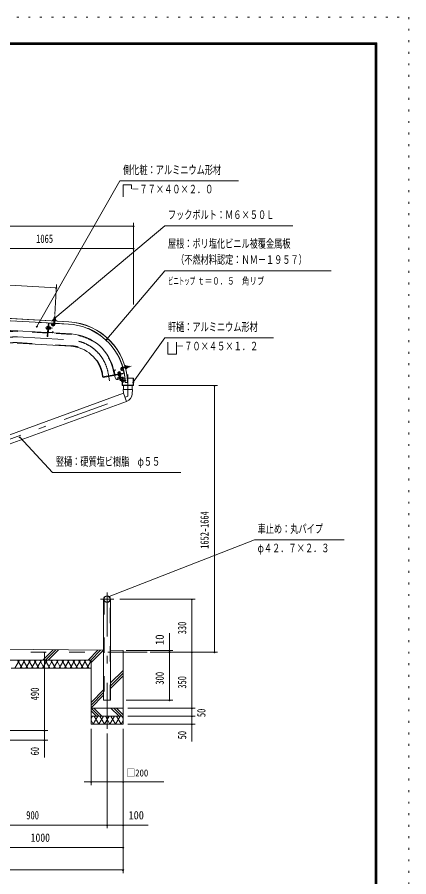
# Model space of a CAD drawing. Units: millimetres, scale not verified. Extents: x -23548 to 23548, y -10500 to 10500.
# Drawn here: x 17433 to 23548, y -2912 to 10500 of the extents above; entities that cross this region are included whole.
import ezdxf
from ezdxf.enums import TextEntityAlignment as Align

# ---------------------------------------------------------------- set-up
doc = ezdxf.new("R2010")
doc.units = ezdxf.units.MM
doc.header["$LTSCALE"] = 60
for name, pattern in [('USER2', [10, 4, -6]), ('USER3', [24, 12, -5, 2, -5]), ('USER4', [3, 0.5, -2.5])]:
    doc.linetypes.add(name, pattern=pattern)
for name, color, linetype, lineweight in [('0-6_2-0BOLD', 7, 'Continuous', 18), ('0-7_2-1HIDDEN', 3, 'USER2', 18), ('0-8_2-2CENTER', 3, 'USER3', 18), ('0-9_2-4THIN', 4, 'Continuous', 18), ('0-A_2-5DIM', 3, 'Continuous', 18), ('0-B_2-6HATCH', 2, 'Continuous', 18), ('0-C_F-F', 5, 'Continuous', 18), ('0-D_F-E_J_ADD', 5, 'USER4', 18)]:
    doc.layers.add(name, color=color, linetype=linetype, lineweight=lineweight)
doc.styles.add('ＭＳ ゴシック', font='')
doc.styles.get('ＭＳ ゴシック').set_extended_font_data('MS Gothic')

msp = doc.modelspace()

# ---------------------------------------------------------------- linework, layer by layer
at = {"layer": '0-6_2-0BOLD'}
for p, q in [((18238.04, 5746.35), (14288.32, 5974.09)), ((16023.04, 5837.75), (18002.88, 5723.6)), ((18007.29, 5794.52), (18006.55, 5781.74)), ((18022.76, 5780.8), (18023.5, 5793.59)), ((17907.33, 5578.85), (15918.63, 5693.53)), ((17895.06, 5644.17), (17907.05, 5643.47)), ((17908.13, 5662.21), (17896.14, 5662.9)), ((17927.48, 5719.93), (17919.77, 5586.15)), ((17928.78, 5672.9), (17924.79, 5673.13)), ((17927.27, 5646.7), (17932.55, 5651.4)), ((17932.84, 5656.39), (17927.56, 5651.69)), ((17933.67, 5670.87), (17928.68, 5671.15)), ((17990.61, 5720.29), (17931.71, 5723.7)), ((17932.01, 5642.03), (17946.49, 5641.2)), ((17947.57, 5659.93), (17933.09, 5660.77)), ((17976.74, 5710.03), (17993.03, 5699.33)), ((17993.39, 5699.1), (17994.37, 5716.08)), ((18001.73, 5703.71), (18004.97, 5759.79)), ((18020.42, 5734.65), (18003.58, 5735.62)), ((18021.81, 5758.81), (18018.58, 5702.73)), ((18019.73, 5722.62), (18235.96, 5710.16)), ((18042.01, 5767.01), (18041.54, 5758.93)), ((18279.14, 5557.42), (17915.31, 5578.4)), ((17923.53, 5581.93), (17982.43, 5578.53)), ((17945.95, 5631.83), (17931.47, 5632.67)), ((17432.95, 5415.14), (18268.16, 5366.98)), ((18947.09, 4963.34), (18954.81, 4919.59)), ((18958.33, 4928.42), (18948.09, 4986.53)), ((19012.73, 4964.67), (19032.43, 4968.15)), ((19066.42, 4985.36), (19053.89, 5000.3)), ((19083.3, 5014.43), (19066.56, 5011.48)), ((19117.13, 5045.72), (19067.22, 5036.92)), ((19070.15, 5020.3), (19121.71, 5029.39)), ((19087.92, 5011.19), (19098.18, 4953.08)), ((19098.7, 5042.47), (19101.63, 5025.86)), ((19138.85, 5049.23), (19151.46, 5051.45)), ((19154.28, 5035.46), (19141.67, 5033.23)), ((19181.76, 5039.98), (19178.83, 5056.6)), ((18759.25, 4930.2), (18766.94, 4886.55)), ((18766.94, 4886.56), (19095.63, 4944.51)), ((19094.93, 4948.45), (18962.96, 4925.18)), ((19001.62, 4863.16), (19073.59, 4875.85)), ((19074.21, 4854.53), (19002.54, 4848.08)), ((19014.52, 4958.14), (19017.03, 4943.86)), ((19023.46, 4907.41), (19021.38, 4919.23)), ((19022.22, 4939.69), (19026.27, 4945.49)), ((19022.25, 4885.07), (19023.98, 4875.23)), ((19025.29, 4867.33), (19026.59, 4859.95)), ((19046.75, 4891.93), (19025.38, 4888.16)), ((19028.66, 4888.74), (19025.62, 4906.02)), ((19031.2, 4946.35), (19027.14, 4940.56)), ((19031.13, 4876.49), (19029.4, 4886.33)), ((19030.6, 4858.11), (19051.96, 4861.88)), ((19032.44, 4868.59), (19033.74, 4861.21)), ((19035.51, 4947.11), (19033, 4961.4)), ((19039.86, 4922.49), (19041.94, 4910.67)), ((19040.39, 4908.63), (19043.44, 4891.35)), ((19043.65, 4888.85), (19045.38, 4879)), ((19047.99, 4863.72), (19046.69, 4871.1)), ((19052.46, 4880.24), (19050.73, 4890.1)), ((19051.54, 4924.55), (19050.85, 4928.49)), ((19053.77, 4872.35), (19055.07, 4864.97)), ((19061.47, 4837.14), (19070.21, 4837.14)), ((19080.27, 4933.68), (19078.88, 4941.56)), ((19114.84, 4867.43), (19087.46, 4867.43)), ((19087.46, 4837.43), (19105.21, 4837.43)), ((19105.21, 4822.43), (19105.21, 4837.42)), ((19070.21, 4822.71), (19061.47, 4822.71)), ((19092.96, 4754.93), (19092.96, 4688.49)), ((19156.67, 4799.21), (19119.16, 4799.21)), ((19230.46, 4688.49), (19230.46, 4754.93)), ((19092.96, 4633.49), (19139.99, 4504.28)), ((19139.66, 4504.16), (16932.15, 3700.69)), ((18783.34, -155.07), (18783.34, 1419.93)), ((18783.34, 622.96), (16682.09, 643.98)), ((19086.71, 619.93), (18890.09, 621.89)), ((19086.7, 594.93), (19461.7, 594.93)), ((17336.71, 344.93), (18586.71, 344.93)), ((18586.71, -280.07), (19086.71, -280.07)), ((19086.71, -405.07), (18586.71, -405.07))]:
    msp.add_line(p, q, dxfattribs=at)
for points in [[(14288.19, 5971.72), (14288.39, 5975.33), (18238.12, 5747.59)], [(17985.38, 5762.17), (17985.85, 5770.25), (18042.01, 5767.01), (18031.79, 5780.28), (17997.53, 5782.26), (17985.85, 5770.25)], [(17998.45, 5782.2), (17999.18, 5794.99), (18001.43, 5796.11), (18029.51, 5794.49), (18031.61, 5793.12), (18030.87, 5780.34)], [(18023.89, 5794.82), (18025.11, 5815.88), (18008.26, 5816.85), (18007.04, 5795.79)], [(18008.26, 5816.85), (18011.23, 5819.49), (18022.46, 5818.85), (18025.11, 5815.88)], [(17906.51, 5634.1), (17894.52, 5634.8), (17892.96, 5637.91), (17894.77, 5669.36), (17896.68, 5672.27), (17908.67, 5671.57)], [(17922.51, 5703.19), (17914.52, 5703.65), (17903.73, 5516.46), (17911.72, 5516), (17923.49, 5720.16)], [(17912.81, 5673.82), (17908.81, 5674.06), (17906.36, 5631.62), (17910.36, 5631.39)], [(17928.78, 5672.9), (17926.33, 5630.47), (17922.34, 5630.7)], [(17926.43, 5632.22), (17931.43, 5631.94), (17933.67, 5670.87)], [(17945.95, 5631.83), (17947.87, 5634.74), (17949.68, 5666.19), (17948.12, 5669.3), (17933.63, 5670.13)], [(17948.2, 5640.48), (17953.19, 5640.19), (17954.34, 5660.16), (17949.35, 5660.45)], [(17954.34, 5660.16), (17957.86, 5656.2), (17957.14, 5643.72), (17953.19, 5640.19)], [(17976.74, 5710.03), (17967.47, 5695.92), (17983.76, 5685.22)], [(17998.36, 5715.85), (17997.39, 5698.88), (17993.39, 5699.11)], [(17986.66, 5582.29), (17987.64, 5599.27), (17991.63, 5599.04), (17990.65, 5582.06)], [(18951.33, 4991.16), (18968.07, 4994.11), (18967.37, 4998.05), (18950.63, 4995.1)], [(19007.8, 4942.23), (19005.27, 4956.51), (19007.94, 4958.75), (19038.96, 4964.22), (19042.23, 4963.03), (19044.75, 4948.74)], [(19033.3, 4963.22), (19032.43, 4968.15), (19028.09, 4971.19), (19015.78, 4969.02), (19012.73, 4964.67), (19013.61, 4959.75)], [(19066.56, 5011.48), (19065.86, 5015.42), (19082.6, 5018.37)], [(19066.42, 4985.36), (19079.35, 4996.21), (19066.82, 5011.14)], [(19127.93, 5010.5), (19132.68, 5011.33), (19122.91, 5066.73), (19112.64, 5064.92)], [(19122.91, 5066.73), (19137.28, 5058.13), (19143.24, 5024.33), (19132.68, 5011.33)], [(19143.08, 5025.24), (19155.69, 5027.46), (19156.55, 5029.82), (19151.66, 5057.52), (19150.05, 5059.45), (19137.44, 5057.22)], [(19152.65, 5051.98), (19178.83, 5056.6), (19182.09, 5054.32), (19184.04, 5043.23), (19181.76, 5039.98), (19155.57, 5035.36)], [(19080.27, 4933.68), (18774.49, 4879.76), (18773.1, 4887.64)], [(19072.21, 4883.73), (19000.23, 4871.04), (19001.62, 4863.16)], [(19006.91, 4932.93), (19006.22, 4936.87), (19048.07, 4944.25), (19048.76, 4940.31)], [(19046.35, 4943.95), (19045.48, 4948.87), (19007.07, 4942.1), (19007.94, 4937.17)], [(19051.54, 4924.55), (19009.69, 4917.17), (19009, 4921.11)], [(19012.14, 4917.61), (19014.22, 4905.78), (19017.49, 4904.59), (19048.51, 4910.06), (19051.18, 4912.3), (19049.09, 4924.12)], [(19070.21, 4844.36), (19061.47, 4844.36), (19060.21, 4842.18), (19060.21, 4817.68), (19061.47, 4815.49), (19070.21, 4815.49)], [(19074.21, 4814.3), (19070.21, 4814.3), (19070.21, 4845.55), (19074.21, 4845.55)], [(19079.46, 4867.43), (19074.21, 4867.43), (19074.21, 4754.93), (19249.21, 4754.93), (19249.21, 4867.43), (19152.52, 4867.43)], [(19238.96, 4760.18), (19084.46, 4760.18), (19079.46, 4765.18), (19079.46, 4870.93)], [(19087.46, 4870.93), (19087.46, 4801.18), (19079.46, 4801.18)], [(19105.21, 4837.42), (19107.71, 4834.93), (19107.71, 4824.93), (19105.21, 4822.43), (19087.46, 4822.43)], [(19243.96, 4867.43), (19243.96, 4765.18), (19238.96, 4760.18)], [(16885.12, 3829.9), (19092.96, 4633.49), (19089.21, 4688.49), (19234.22, 4688.49), (19229.81, 4624)], [(18890.09, 1419.93), (18890.09, -155.07), (18783.34, -155.07)], [(16682.09, 469.93), (18586.71, 469.93), (18586.71, -530.07), (19086.71, -530.07), (19086.71, 619.93)]]:
    msp.add_lwpolyline(points, dxfattribs=at)
for radius in [53.38, 47.62]:
    msp.add_circle((18836.71, 1419.93), radius, dxfattribs=at)
for centre, radius, start, end in [((18002.9, 5788.83), 7.19, 52.31572, 112.31572), ((18013.92, 5768.49), 26.87, 69.11201, 104.28793), ((18027.21, 5787.43), 7.19, 61.08423, 121.08423), ((17900.23, 5639.17), 7.19, 135.97307, 176.69989), ((17919.97, 5652.12), 26.15, 155.67448, 197.7253), ((17901.85, 5667.27), 7.19, 176.69989, 217.42671), ((17931.48, 5719.7), 8, 86.69814, 176.69814), ((17931.48, 5719.7), 4, 86.69814, 176.69814), ((17940.78, 5636.83), 7.19, 356.69989, 37.42671), ((17922.67, 5651.97), 26.15, 335.67448, 17.7253), ((17942.4, 5664.93), 7.19, 315.97307, 356.69989), ((17996.12, 5704.03), 22.5, 236.69998, 356.69998), ((17990.38, 5716.31), 4, 356.69788, 86.69302), ((17990.38, 5716.31), 8, 356.69826, 86.70035), ((17996.12, 5704.03), 5.62, 236.69998, 356.69998), ((18181.99, 4774.21), 937.5, 16.43048, 86.69995), ((18181.99, 4774.21), 973.75, 1.46927, 86.70001), ((18181.99, 4774.21), 975, 1.46936, 86.69997), ((17402.46, 4886.4), 720.38, 86.69997, 171.72679), ((17923.76, 5585.92), 8, 176.69814, 266.68929), ((17923.76, 5585.92), 4, 176.69814, 266.68929), ((17982.67, 5582.53), 8, 266.69814, 356.69711), ((17982.67, 5582.53), 4, 266.69814, 356.69814), ((18237.67, 4838.24), 720.38, 10.00127, 86.69991), ((18237.67, 4838.24), 529.62, 9.9994, 86.69994), ((18952.02, 4987.22), 8, 100.00313, 190.00211), ((18952.02, 4987.22), 4, 100.00652, 190.00652), ((19038.56, 4956.85), 7.19, 100.00273, 140.72955), ((19071.13, 5014.76), 22.5, 100.00092, 220.00092), ((19071.13, 5014.76), 5.62, 100.00249, 220.00249), ((19083.99, 5010.49), 8, 65.60081, 100.00198), ((19083.99, 5010.49), 4, 10.01163, 100.00677), ((18181.99, 4774.21), 937.5, 1.52815, 15.39359), ((19144.91, 5054.42), 7.19, 335.6158, 35.6158), ((19127.65, 5039), 26.87, 352.41249, 27.58841), ((19149.14, 5030.43), 7.19, 344.38431, 44.38431), ((18962.27, 4929.12), 8, 190.01096, 280.00211), ((18181.99, 4774.21), 786.38, 7.7531, 10.07008), ((18962.27, 4929.12), 4, 190.01537, 280.00652), ((18998.33, 4885.36), 37.5, 187.75275, 276.44838), ((19010.84, 4951.96), 7.19, 59.27591, 100.00273), ((19027.99, 4935.73), 26.15, 78.97455, 121.02536), ((19017.9, 4911.96), 7.19, 280.00273, 320.72955), ((19026.06, 4884.34), 3.89, 30.89107, 169.09126), ((19028.46, 4933.07), 26.15, 258.97455, 301.02536), ((19029.92, 4861.94), 3.89, 210.90117, 349.10136), ((19038.12, 4878.51), 11.72, 61.86748, 138.12572), ((19039.26, 4871.54), 11.72, 241.87234, 318.13058), ((19045.62, 4916.85), 7.19, 239.27591, 280.00273), ((19047.42, 4888.16), 3.83, 30.37302, 169.63116), ((19051.3, 4865.66), 3.83, 210.37086, 349.62901), ((19066.01, 4840.75), 5.79, 180, 218.53143), ((19081.49, 4829.93), 21.27, 160.16867, 199.82912), ((19074.46, 4870.93), 13, 0, 100.00261), ((19074.46, 4870.93), 5, 0, 99.99893), ((19094.24, 4952.39), 4, 280.00652, 10.00652), ((19094.24, 4952.39), 8, 280.00211, 10.00211), ((19066, 4819.1), 5.79, 141.45377, 180), ((19092.63, 4633.37), 137.5, 289.99973, 356.09422)]:
    msp.add_arc(centre, radius, start, end, dxfattribs=at)
at = {"layer": '0-7_2-1HIDDEN'}
for p, q in [((18002.95, 5724.85), (16023.11, 5838.99)), ((18019.8, 5723.87), (18236.03, 5711.4)), ((17906.92, 5571.87), (17443.53, 5598.58)), ((18278.73, 5550.43), (17914.91, 5571.41)), ((18268.56, 5373.97), (17433.35, 5422.13)), ((18766.14, 4931.42), (18773.84, 4887.77)), ((18947.9, 4918.46), (18940.2, 4962.13)), ((18789.08, 1419.93), (18789.08, -155.07)), ((18884.33, -155.07), (18884.33, 1419.93)), ((19086.71, 594.93), (14086.71, 594.93))]:
    msp.add_line(p, q, dxfattribs=at)
for centre, radius, start, end in [((18181.99, 4774.21), 938.75, 16.43048, 86.69995), ((17402.46, 4886.4), 713.38, 86.69991, 177.85577), ((18237.67, 4838.24), 713.38, 10.00121, 86.69992), ((17402.46, 4886.4), 536.62, 86.69994, 180), ((18237.67, 4838.24), 536.62, 10.00015, 86.69998), ((18181.99, 4774.21), 938.75, 1.52612, 15.39359)]:
    msp.add_arc(centre, radius, start, end, dxfattribs=at)
at = {"layer": '0-8_2-2CENTER'}
for p, q in [((18018.46, 5847.26), (18010.15, 5703.22)), ((17982.46, 5648.52), (17868.9, 5655.07)), ((17963.85, 5708.4), (17988.4, 5692.28)), ((17438.44, 5510.36), (18273.65, 5462.2)), ((19044.6, 4841.51), (19022.08, 4969.3)), ((19079.23, 4983.22), (19060.36, 5005.72)), ((19068.69, 5028.61), (19210.77, 5053.66)), ((18853.17, 4946.76), (18874.55, 4825.51)), ((19132.71, 4829.93), (19035.21, 4829.93)), ((18836.71, -604.92), (18836.71, 1523.31)), ((18940.09, 1419.93), (18733.34, 1419.93))]:
    msp.add_line(p, q, dxfattribs=at)
msp.add_lwpolyline([(16811.71, 854.36), (16811.71, 3730.02), (19161.71, 4585.36), (19161.71, 4925.94)], dxfattribs=at)
for centre, radius, start, end in [((17996.12, 5704.03), 14.06, 236.69998, 356.69759), ((17402.46, 4886.4), 625, 86.69997, 179.99998), ((18237.67, 4838.24), 625, 9.9994, 86.69997), ((19071.13, 5014.76), 14.06, 100.00238, 219.99998)]:
    msp.add_arc(centre, radius, start, end, dxfattribs=at)
at = {"layer": '0-9_2-4THIN'}
for p, q in [((18009.87, 5818.28), (18008.57, 5795.71)), ((18022.37, 5794.91), (18023.67, 5817.49)), ((17948.34, 5642.98), (17955.83, 5642.55)), ((17956.69, 5657.52), (17949.2, 5657.95)), ((18006.49, 5759.7), (18005.09, 5735.53)), ((18018.9, 5734.74), (18020.3, 5758.9)), ((19014.76, 4967.57), (19016.07, 4960.19)), ((19030.84, 4962.79), (19029.54, 4970.18)), ((19117.55, 5044.25), (19098.97, 5040.97)), ((19101.37, 5027.35), (19121.31, 5030.87)), ((19180.59, 5055.36), (19152.9, 5050.48)), ((19155.31, 5036.86), (19182.99, 5041.75)), ((19026.85, 4906.24), (19029.9, 4888.96)), ((19042.21, 4891.13), (19039.16, 4908.41)), ((19087.46, 4835.43), (19107.21, 4835.43)), ((19107.21, 4824.43), (19087.46, 4824.43))]:
    msp.add_line(p, q, dxfattribs=at)
at = {"layer": '0-A_2-5DIM'}
for p, q in [((19215.5, 7886.37), (19215.5, 7821.98)), ((19249.21, 7289.93), (19249.21, 6014.93)), ((14186.71, 7239.93), (19249.21, 7239.93)), ((19259.21, 7239.93), (19239.21, 7239.93)), ((19249.21, 6889.93), (14186.71, 6889.93)), ((19259.21, 6889.93), (19239.21, 6889.93)), ((14224.62, 6497.91), (18043.28, 6277.73)), ((18830.99, 5475.88), (19736.71, 6544.93)), ((19736.71, 6544.93), (22336.71, 6544.93)), ((18046.16, 6327.64), (18019.27, 5861.35)), ((18053.28, 6277.73), (18033.28, 6277.73)), ((18029.58, 5803.33), (18009.58, 5803.33)), ((17750.85, 5673.73), (17730.85, 5673.73)), ((18840.99, 5475.88), (18820.99, 5475.88)), ((19256.26, 4805.68), (19236.26, 4805.68)), ((19333.12, 4754.93), (20561.7, 4754.93)), ((20521.7, 4754.93), (20501.7, 4754.93)), ((20511.7, 4754.93), (20511.7, 594.93)), ((17483.26, 3947.72), (17463.26, 3947.72)), ((18878.61, 1458.77), (18858.61, 1458.77)), ((20211.7, 1419.93), (19034.26, 1419.93)), ((20171.7, 1419.93), (20151.7, 1419.93)), ((20161.7, 1419.93), (20161.7, -800.07)), ((19811.7, -155.07), (19811.7, 889.93)), ((17871.71, 594.93), (17851.71, 594.93)), ((17861.71, -1050.07), (17861.71, 594.93)), ((19861.7, 619.93), (19136.7, 619.93)), ((20561.7, 594.93), (19511.7, 594.93)), ((19821.7, 619.93), (19801.7, 619.93)), ((19821.7, 594.93), (19801.7, 594.93)), ((20171.7, 594.93), (20151.7, 594.93)), ((20521.7, 594.93), (20501.7, 594.93)), ((19861.7, -155.07), (19136.7, -155.07)), ((19821.7, -155.07), (19801.7, -155.07)), ((19161.71, -280.07), (20211.7, -280.07)), ((20171.7, -280.07), (20151.7, -280.07)), ((20211.7, -405.07), (19161.71, -405.07)), ((19161.71, -530.07), (20211.7, -530.07)), ((20171.7, -405.07), (20151.7, -405.07)), ((20171.7, -530.07), (20151.7, -530.07)), ((17911.71, -630.07), (16757.09, -630.07)), ((17871.71, -630.07), (17851.71, -630.07)), ((18586.71, -1480.07), (18586.71, -605.07)), ((19086.71, -2855.07), (19086.71, -605.07)), ((16892.96, -780.07), (17911.71, -780.07)), ((17871.71, -780.07), (17851.71, -780.07)), ((18836.71, -673.63), (18836.71, -2155.07)), ((19724.21, -1430.07), (18479.81, -1430.07)), ((18596.71, -1430.07), (18576.71, -1430.07)), ((19096.71, -1430.07), (19076.71, -1430.07)), ((16586.71, -2105.07), (19479.21, -2105.07)), ((18846.71, -2105.07), (18826.71, -2105.07)), ((19096.71, -2105.07), (19076.71, -2105.07)), ((19086.71, -2455.07), (14086.71, -2455.07)), ((19096.71, -2455.07), (19076.71, -2455.07)), ((14086.71, -2805.07), (19086.71, -2805.07)), ((19096.71, -2805.07), (19076.71, -2805.07))]:
    msp.add_line(p, q, dxfattribs=at)
for points in [[(17740.85, 5673.73), (19036.71, 7944.93), (20886.71, 7944.93)], [(19215.5, 7886.37), (19086.71, 7886.37), (19086.71, 7694.93)], [(21736.71, 7244.93), (19736.71, 7244.93), (18019.58, 5803.33)], [(19246.26, 4805.68), (19736.71, 5494.93), (21436.71, 5494.93)], [(19918.36, 5428.88), (19918.36, 5244.93), (19786.71, 5244.93), (19786.71, 5428.88)], [(17473.26, 3947.72), (17986.71, 3394.93), (19986.71, 3394.93)], [(18868.61, 1458.77), (21136.71, 2344.93), (22536.71, 2344.93)]]:
    msp.add_lwpolyline(points, dxfattribs=at)
for centre in [(19249.21, 7239.93), (19249.21, 6889.93), (18043.28, 6277.73), (18019.58, 5803.33), (17740.85, 5673.73), (18830.99, 5475.88), (19246.26, 4805.68), (20511.7, 4754.93), (17473.26, 3947.72), (18868.61, 1458.77), (20161.7, 1419.93), (17861.71, 594.93), (19811.7, 619.93), (19811.7, 594.93), (20161.7, 594.93), (20511.7, 594.93), (19811.7, -155.07), (20161.7, -280.07), (20161.7, -405.07), (20161.7, -530.07), (17861.71, -630.07), (17861.71, -780.07), (18586.71, -1430.07), (19086.71, -1430.07), (18836.71, -2105.07), (19086.71, -2105.07), (19086.71, -2455.07), (19086.71, -2805.07)]:
    msp.add_arc(centre, 10, 180, 0, dxfattribs=at)
at = {"layer": '0-B_2-6HATCH'}
for p, q in [((17994.42, 630.85), (17833.5, 469.93)), ((17875.93, 469.93), (18036.43, 630.43)), ((17918.35, 469.93), (18078.44, 630.01)), ((18694.52, 623.85), (18540.61, 469.93)), ((18736.53, 623.43), (18583.03, 469.93)), ((18586.71, 431.18), (18778.54, 623.01)), ((17467.17, 469.93), (17395, 344.93)), ((17510.47, 344.93), (17438.31, 469.93)), ((17553.77, 469.93), (17481.6, 344.93)), ((17597.08, 344.93), (17524.91, 469.93)), ((17640.37, 469.93), (17568.21, 344.93)), ((17683.68, 344.93), (17611.51, 469.93)), ((17726.98, 469.93), (17654.81, 344.93)), ((17770.28, 344.93), (17698.11, 469.93)), ((17813.58, 469.93), (17741.41, 344.93)), ((17784.71, 469.93), (17856.88, 344.93)), ((17828.01, 344.93), (17900.18, 469.93)), ((17943.49, 344.93), (17871.32, 469.93)), ((17986.79, 469.93), (17914.62, 344.93)), ((18030.09, 344.93), (17957.92, 469.93)), ((18073.39, 469.93), (18001.22, 344.93)), ((18116.69, 344.93), (18044.52, 469.93)), ((18159.99, 469.93), (18087.82, 344.93)), ((18203.29, 344.93), (18131.13, 469.93)), ((18246.59, 469.93), (18174.42, 344.93)), ((18289.9, 344.93), (18217.73, 469.93)), ((18333.2, 469.93), (18261.03, 344.93)), ((18376.5, 344.93), (18304.33, 469.93)), ((18419.8, 469.93), (18347.63, 344.93)), ((18463.1, 344.93), (18390.93, 469.93)), ((18506.4, 469.93), (18434.23, 344.93)), ((18549.7, 344.93), (18477.53, 469.93)), ((18586.71, 459.03), (18520.83, 344.93)), ((18564.14, 469.93), (18586.71, 430.84)), ((18890.09, 112.3), (19086.71, 308.93)), ((19086.71, 266.5), (18890.09, 69.88)), ((18890.09, 27.45), (19086.71, 224.07)), ((18586.71, -191.08), (18783.34, 5.55)), ((18783.34, -36.87), (18586.71, -233.5)), ((18586.71, -275.93), (18783.34, -79.3)), ((18711.71, -405.07), (18586.71, -280.07)), ((18586.71, -322.49), (18669.29, -405.07)), ((18754.14, -405.07), (18629.14, -280.07)), ((18897.84, -280.07), (19022.84, -405.07)), ((19065.27, -405.07), (18940.27, -280.07)), ((19086.71, -384.09), (18982.7, -280.07)), ((18586.71, -440.97), (18607.44, -405.07)), ((18636.31, -405.07), (18708.48, -530.07)), ((18708.47, -530.07), (18780.64, -405.07)), ((18795.08, -530.07), (18722.91, -405.07)), ((18867.25, -405.07), (18795.08, -530.07)), ((18809.51, -405.07), (18881.68, -530.07)), ((18881.68, -530.07), (18953.85, -405.07)), ((18982.72, -405.07), (19054.88, -530.07)), ((19054.88, -530.07), (19086.71, -474.95)), ((19086.71, -435.19), (19069.32, -405.07))]:
    msp.add_line(p, q, dxfattribs=at)
for points in [[(18694.04, -405.07), (18621.87, -530.07), (18586.71, -469.16)], [(19040.45, -405.07), (18968.28, -530.07), (18896.11, -405.07)]]:
    msp.add_lwpolyline(points, dxfattribs=at)
at = {"layer": '0-C_F-F'}
for points in [[(23048.12, -10000), (23048.12, 10100), (-5651.88, 10100), (-5651.88, -10000)], [(23045.62, -9997.5), (-5649.38, -9997.5), (-5649.38, 10097.5), (23045.62, 10097.5)], [(23043.12, -9995), (23043.12, 10095), (-5646.88, 10095), (-5646.88, -9995)], [(23040.62, -9992.5), (-5644.38, -9992.5), (-5644.38, 10092.5), (23040.62, 10092.5)], [(23038.12, -9990), (23038.12, 10090), (-5641.88, 10090), (-5641.88, -9990)], [(23035.62, -9987.5), (-5639.38, -9987.5), (-5639.38, 10087.5), (23035.62, 10087.5)], [(23033.12, -9985), (23033.12, 10085), (-5636.88, 10085), (-5636.88, -9985)], [(23030.62, -9982.5), (-5634.38, -9982.5), (-5634.38, 10082.5), (23030.62, 10082.5)], [(23028.12, -9980), (-5631.88, -9980), (-5631.88, 10080), (23028.12, 10080)], [(23025.62, -9977.5), (23025.62, 10077.5), (-5629.38, 10077.5), (-5629.38, -9977.5)], [(23023.12, -9975), (-5626.88, -9975), (-5626.88, 10075), (23023.12, 10075)]]:
    msp.add_lwpolyline(points, close=True, dxfattribs=at)
at = {"layer": '0-D_F-E_J_ADD'}
msp.add_lwpolyline([(23548.12, -10500), (-6151.88, -10500), (-6151.88, 10500), (23548.12, 10500)], close=True, dxfattribs=at)

# ---------------------------------------------------------------- texts
at = {"layer": '0-A_2-5DIM', "color": 7, "style": 'ＭＳ ゴシック'}
for s, height, width, p in [('側化粧：アルミニウム形材', 130.2, 0.7, (19086.71, 8012.7)), ('\u3000－７７×４０×２．０', 130.2, 0.7, (19086.71, 7712.69)), ('フックボルト：Ｍ６×５０Ｌ', 130.2, 0.7, (19786.71, 7312.69)), ('1065', 130.2, 0.75, (17727.89, 6939.93)), ('屋根：ポリ塩化ビニル被覆金属板', 130.2, 0.7, (19786.71, 6862.7)), ('\u3000（不燃材料認定：ＮＭ－１９５７）', 130.2, 0.7, (19786.71, 6612.7)), ('ビニトップ ', 110.7, 0.55, (19786.71, 6294.93)), ('ｔ＝０．５\u3000角リブ', 110.7, 0.75, (20245.99, 6294.93)), ('軒樋：アルミニウム形材', 130.2, 0.7, (19786.71, 5562.7)), ('\u3000－７０×４５×１．２', 130.2, 0.7, (19786.71, 5262.7)), ('竪樋：硬質塩ビ樹脂\u3000φ５５', 130.2, 0.7, (18036.72, 3462.7)), ('車止め：丸パイプ', 130.2, 0.7, (21186.72, 2412.7)), ('φ４２．７×２．３', 130.2, 0.7, (21186.72, 2112.7)), ('□200', 110.7, 0.9, (19136.71, -1380.07)), ('900', 130.2, 0.75, (17574.09, -2055.07)), ('100', 130.2, 0.9, (19172.38, -2055.07)), ('1000', 130.2, 0.85, (17643.9, -2405.07))]:
    msp.add_text(s, height=height, dxfattribs=dict(at, width=width)).set_placement(p, align=Align.BOTTOM_LEFT)
for s, width, p in [('1652-1664', 0.7, (20461.7, 2206.23)), ('330', 0.7, (20111.7, 872.6)), ('10', 0.95, (19761.7, 701.98)), ('300', 0.75, (19761.7, 85.83)), ('350', 0.7, (20111.7, 24.16)), ('490', 0.75, (17811.71, -159.06)), ('50', 0.7, (20411.7, -419.29)), ('50', 0.7, (20111.7, -766.79)), ('60', 0.7, (17811.71, -1017.19))]:
    msp.add_text(s, height=130.2, rotation=90, dxfattribs=dict(at, width=width)).set_placement(p, align=Align.BOTTOM_LEFT)

doc.saveas('drawing.dxf')
